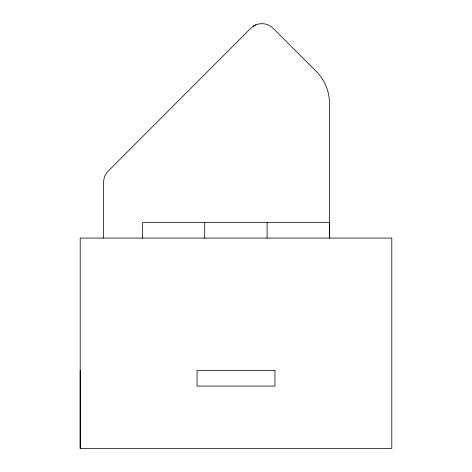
<?xml version="1.0" encoding="UTF-8"?>
<svg xmlns="http://www.w3.org/2000/svg" width="472" height="472" viewBox="0 0 472 472"><rect width="100%" height="100%" fill="white"/><g stroke="black" fill="none" stroke-linecap="round" stroke-linejoin="round"><path stroke-width="0.71" d="M80.199 448.4L80.199 238.071L391.801 238.071L391.801 448.4L80.199 448.4L80.199 370.496M103.569 238.071L103.569 182.192C103.628 178.103 105.274 174.121 108.123 171.188L250.897 28.172C256.697 22.19 267.123 22.178 272.934 28.155L316.334 71.484C324.647 79.809 329.462 91.42 329.48 103.185L329.48 238.071M142.627 238.071L142.627 222.489L204.73 222.489L204.73 238.071M267.111 238.071L267.111 222.489M329.438 238.071L329.438 222.489L204.889 222.489M253.257 26.231L255.948 24.792M274.952 370.496L197.048 370.496L197.048 386.078L274.952 386.078L274.952 370.496"/></g></svg>
